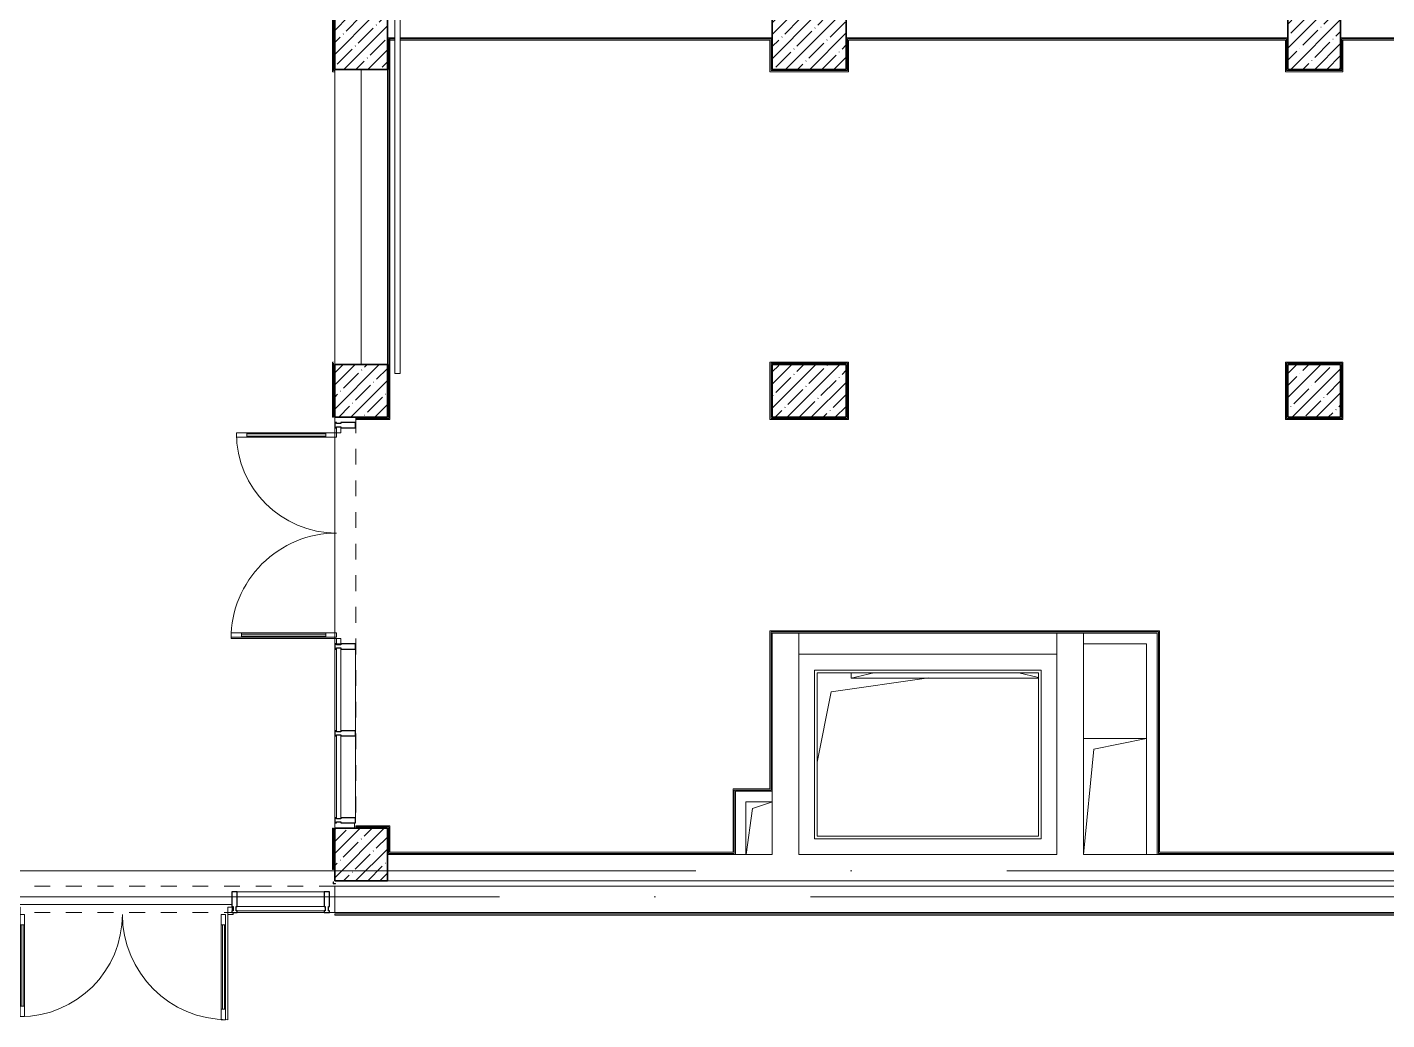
# Model space of a CAD drawing. Header units: millimetres. Extents: x 5993 to 95364, y 94667 to 143522.
# Drawn here: x 42368 to 43418, y 114767 to 115534 of the extents above; entities that cross this region are included whole.
import ezdxf

# ---------------------------------------------------------------- set-up
doc = ezdxf.new("R2010")
doc.units = ezdxf.units.MM
doc.linetypes.add('50_200_ШТРИХ_1Т_ш5_п1_п1_', pattern=[1400, 1000, -200, 0, -200])
doc.linetypes.add('Штрих короткий', pattern=[300, 150, -150])
for name, color, linetype, lineweight in [('0-2', 7, 'Continuous', 9), ('S-GRID-____-OTLN-1', 7, '50_200_ШТРИХ_1Т_ш5_п1_п1_', 9), ('Двери', 7, 'Continuous', 9), ('Импосты витража', 7, 'Continuous', 9), ('Импосты витража-1', 7, 'Continuous', 25), ('Несущие колонны', 7, 'Continuous', 9), ('Несущие колонны-1', 7, 'Continuous', 35), ('Обобщенные модели', 7, 'Continuous', 9), ('Общие ребра', 7, 'Continuous', 9), ('Ограждение', 7, 'Continuous', 9), ('Остекление-1', 7, 'Continuous', 9), ('Перекрытия', 7, 'Continuous', 9), ('Перемычка-1', 7, 'Штрих короткий', 9), ('Стены', 7, 'Continuous', 9), ('Стены-1', 7, 'Continuous', 13), ('Элементы узлов', 7, 'Continuous', 9)]:
    doc.layers.add(name, color=color, linetype=linetype, lineweight=lineweight)

# ---------------------------------------------------------------- blocks, each defined once
blk = doc.blocks.new('BSC_Колонна _Прямоугольная - 500х500-V110-АИ2_01_План напольных покрытий и плинтусов 1го этажа _Часть 2_')
at = {"layer": 'Несущие колонны'}
h = blk.add_hatch(dxfattribs=at)
h.set_pattern_fill('FP_129', color=256, style=0, pattern_type=2)
h.set_pattern_definition([(45, (-12200, -11600), (-114.0493, 114.0493), []), (45, (-12085.95, -11600), (-114.0493, 114.0493), [201.612, -40.322, 3.353, -36.97])])
h.paths.add_polyline_path([(-250, -250), (250, -250), (250, 250), (-250, 250), (-250, 193)], flags=0)
at = {"layer": 'Несущие колонны-1'}
for p, q in [((250, 250), (-250, 250)), ((-250, 250), (-250, -250)), ((250, -250), (250, 250)), ((-250, -250), (250, -250))]:
    blk.add_line(p, q, dxfattribs=at)
blk = doc.blocks.new('BSC_Колонна _Прямоугольная - 500х500-V112-АИ2_01_План напольных покрытий и плинтусов 1го этажа _Часть 2_')
at = {"layer": 'Несущие колонны'}
h = blk.add_hatch(dxfattribs=at)
h.set_pattern_fill('FP_131', color=256, style=0, pattern_type=2)
h.set_pattern_definition([(45, (-21240, -16000), (-114.0493, 114.0493), []), (45, (-21125.95, -16000), (-114.0493, 114.0493), [201.613, -40.323, 3.353, -36.97])])
h.paths.add_polyline_path([(-250, -250), (250, -250), (250, 250), (-250, 250)], flags=0)
at = {"layer": 'Несущие колонны-1'}
for p, q in [((250, 250), (-250, 250)), ((-250, 250), (-250, -250)), ((250, -250), (250, 250)), ((-250, -250), (250, -250))]:
    blk.add_line(p, q, dxfattribs=at)
blk = doc.blocks.new('BSC_Колонна _Прямоугольная - 500х500-27170132-АИ2_01_План напольных покрытий и плинтусов 1го этажа _Часть 2_')
at = {"layer": 'Несущие колонны'}
h = blk.add_hatch(dxfattribs=at)
h.set_pattern_fill('FP_132', color=256, style=0, pattern_type=2)
h.set_pattern_definition([(45, (-21240, -19300), (-114.04925, 114.04925), []), (45, (-21125.95, -19300), (-114.04925, 114.04925), [201.613, -40.323, 3.353, -36.97])])
h.paths.add_polyline_path([(-250, -250), (250, -250), (250, 250), (-250, 250), (-250, 122)], flags=0)
at = {"layer": 'Несущие колонны-1'}
for p, q in [((250, 250), (-250, 250)), ((-250, 250), (-250, -250)), ((250, -250), (250, 250)), ((-250, -250), (250, -250))]:
    blk.add_line(p, q, dxfattribs=at)
blk = doc.blocks.new('BSC_Колонна _Прямоугольная - 500х500-V113-АИ2_01_План напольных покрытий и плинтусов 1го этажа _Часть 2_')
at = {"layer": 'Несущие колонны'}
h = blk.add_hatch(dxfattribs=at)
h.set_pattern_fill('FP_133', color=256, style=0, pattern_type=2)
h.set_pattern_definition([(45, (-12200, -19300), (-114.0493, 114.0493), []), (45, (-12085.95, -19300), (-114.0493, 114.0493), [201.612, -40.322, 3.353, -36.97])])
h.paths.add_polyline_path([(-250, -250), (250, -250), (250, 250), (-250, 250), (-250, 122)], flags=0)
at = {"layer": 'Несущие колонны-1'}
for p, q in [((250, 250), (-250, 250)), ((-250, 250), (-250, -250)), ((250, -250), (250, 250)), ((-250, -250), (250, -250))]:
    blk.add_line(p, q, dxfattribs=at)
blk = doc.blocks.new('BSC_Колонна _Прямоугольная - 500х700-V118-АИ2_01_План напольных покрытий и плинтусов 1го этажа _Часть 2_')
at = {"layer": 'Несущие колонны'}
h = blk.add_hatch(dxfattribs=at)
h.set_pattern_fill('FP_138', color=256, style=0, pattern_type=2)
h.set_pattern_definition([(315, (-19300, 16450), (114.0493, 114.0493), []), (315, (-19300, 16335.95), (114.0493, 114.0493), [201.612, -40.322, 3.353, -36.97])])
h.paths.add_polyline_path([(-250, 350), (-250, -350), (250, -350), (250, 350), (122, 350)], flags=0)
at = {"layer": 'Несущие колонны-1'}
for p, q in [((250, 350), (-250, 350)), ((-250, 350), (-250, -350)), ((250, -350), (250, 350)), ((-250, -350), (250, -350))]:
    blk.add_line(p, q, dxfattribs=at)
blk = doc.blocks.new('BSC_Колонна _Прямоугольная - 500х700-V138-АИ2_01_План напольных покрытий и плинтусов 1го этажа _Часть 2_')
at = {"layer": 'Несущие колонны'}
h = blk.add_hatch(dxfattribs=at)
h.set_pattern_fill('FP_160', color=256, style=0, pattern_type=2)
h.set_pattern_definition([(315, (-16000, 16450), (114.0493, 114.0493), []), (315, (-16000, 16335.95), (114.0493, 114.0493), [201.612, -40.322, 3.353, -36.97])])
h.paths.add_polyline_path([(-250, 350), (-250, -350), (250, -350), (250, 350)], flags=0)
at = {"layer": 'Несущие колонны-1'}
for p, q in [((250, 350), (-250, 350)), ((-250, 350), (-250, -350)), ((250, -350), (250, 350)), ((-250, -350), (250, -350))]:
    blk.add_line(p, q, dxfattribs=at)
blk = doc.blocks.new('Дверь_Витражная_СКБ_2Ст2 - ДВВ_ДАО_СОШ_Коридор_отсек-35586415-АИ2_01_План напольных покрытий и плинтусов 1го этажа _Часть 2_')
at = {"layer": 'Двери'}
for p, q in [((-985, -1005), (-985, -35)), ((985, -1035), (985, -35))]:
    blk.add_line(p, q, dxfattribs=at)
for centre, radius, start, end in [((-985, -35), 970, 270, 0), ((985, -35), 1000, 180, 270)]:
    blk.add_arc(centre, radius, start, end, dxfattribs=at)
at = {"layer": 'Элементы узлов'}
for p, q in [((-1035, 35), (-985, 35)), ((-985, 35), (-1035, 35)), ((-985, 35), (-985, -35)), ((-985, -35), (-985, 35)), ((1035, 35), (985, 35)), ((985, 35), (985, -35)), ((1035, 35), (985, 35)), ((985, 35), (985, -35)), ((-1035, -35), (-1035, -17)), ((-1035, -17), (-1035, -35)), ((-985, -35), (-1035, -35)), ((-1035, -35), (-985, -35)), ((-945, -35), (-985, -35)), ((-985, -1005), (-985, -35)), ((-945, -35), (-985, -35)), ((-985, -35), (-985, -1005)), ((-945, -1005), (-945, -35)), ((-945, -1005), (-945, -35)), ((923, -35), (963, -35)), ((923, -1035), (923, -35)), ((923, -35), (923, -1035)), ((963, -35), (923, -35)), ((963, -1035), (963, -35)), ((963, -1035), (963, -35)), ((985, -35), (1035, -35)), ((985, -35), (1035, -35)), ((1035, -35), (1035, -17)), ((1035, -35), (1035, -17)), ((-985, -135), (-945, -135)), ((-975, -905), (-975, -135)), ((-955, -905), (-955, -135)), ((963, -135), (923, -135)), ((933, -935), (933, -135)), ((953, -935), (953, -135)), ((-985, -905), (-945, -905)), ((-985, -1005), (-945, -1005)), ((-985, -1005), (-945, -1005)), ((963, -935), (923, -935)), ((963, -1035), (923, -1035)), ((923, -1035), (963, -1035))]:
    blk.add_line(p, q, dxfattribs=at)
blk = doc.blocks.new('PNS_Панель прямоугольная2 - Нр_Стекло - 40мм-26940512-АИ2_01_План напольных покрытий и плинтусов 1го этажа _Часть 2_')
at = {"layer": 'Остекление-1'}
for p, q in [((-412.5, 40), (412.5, 40)), ((-422.5, 0), (422.5, 0)), ((412.5, 0), (-412.5, 0))]:
    blk.add_line(p, q, dxfattribs=at)
blk = doc.blocks.new('Прямоугольный импост - Импост структурный с накладкой - 180мм-26940402-АИ2_01_План напольных покрытий и плинтусов 1го этажа _Часть 2_')
at = {"layer": 'Импосты витража-1'}
for p, q in [((-25, 0), (-25, 17)), ((-25, 17), (25, 17)), ((-15, 0), (-25, 0)), ((-15, -40), (-15, 0)), ((25, 0), (15, 0)), ((15, 0), (15, -40)), ((25, 17), (25, 0)), ((-25, -180), (-25, -40)), ((-25, -40), (-15, -40)), ((15, -40), (25, -40)), ((25, -40), (25, -180)), ((25, -180), (-25, -180))]:
    blk.add_line(p, q, dxfattribs=at)
blk = doc.blocks.new('Прямоугольный импост - Импост структурный с накладкой - 180мм-23818297-АИ2_01_План напольных покрытий и плинтусов 1го этажа _Часть 2_')
at = {"layer": 'Импосты витража'}
for p, q in [((11850, 11247), (11025, 11247)), ((11850, 11050), (11025, 11050))]:
    blk.add_line(p, q, dxfattribs=at)
blk = doc.blocks.new('Прямоугольный импост - Импост структурный с накладкой - 180мм-26940403-АИ2_01_План напольных покрытий и плинтусов 1го этажа _Часть 2_')
at = {"layer": 'Импосты витража-1'}
for p, q in [((-25, 0), (-25, 17)), ((-25, 17), (25, 17)), ((-15, 0), (-25, 0)), ((-15, -40), (-15, 0)), ((25, 0), (15, 0)), ((15, 0), (15, -40)), ((25, 17), (25, 0)), ((-25, -180), (-25, -40)), ((-25, -40), (-15, -40)), ((15, -40), (25, -40)), ((25, -40), (25, -180)), ((25, -180), (-25, -180))]:
    blk.add_line(p, q, dxfattribs=at)
blk = doc.blocks.new('Проем_Дверь_Прямоугольный - 4000х2400h_витражные проемы-26940178-АИ2_01_План напольных покрытий и плинтусов 1го этажа _Часть 2_')
at = {"layer": 'Перемычка-1'}
for p, q in [((2000, 125), (-2000, 125)), ((2000, -125), (-2000, -125))]:
    blk.add_line(p, q, dxfattribs=at)
blk = doc.blocks.new('Дверь_Витражная_СКБ_2Ст2 - Дверь 2400hх1800 в составе витража EIW30-26949269-АИ2_01_План напольных покрытий и плинтусов 1го этажа _Часть 2_')
at = {"layer": 'Двери'}
for p, q in [((-975, -950), (-975, 0)), ((975, -1000), (975, 0))]:
    blk.add_line(p, q, dxfattribs=at)
for centre, radius, start, end in [((-975, 0), 950, 270, 0), ((975, 0), 1000, 180, 270)]:
    blk.add_arc(centre, radius, start, end, dxfattribs=at)
at = {"layer": 'Элементы узлов'}
for p, q in [((-1025, 40), (-975, 40)), ((-975, 40), (-1025, 40)), ((-975, 0), (-1025, 0)), ((-1025, 0), (-975, 0)), ((-975, 40), (-975, 0)), ((-975, 0), (-975, 40)), ((-935, 0), (-975, 0)), ((-975, -950), (-975, 0)), ((-935, 0), (-975, 0)), ((-975, 0), (-975, -950)), ((-935, -950), (-935, 0)), ((-935, -950), (-935, 0)), ((923, 0), (963, 0)), ((923, -1000), (923, 0)), ((923, 0), (923, -1000)), ((963, 0), (923, 0)), ((963, -1000), (963, 0)), ((963, -1000), (963, 0)), ((1025, 40), (975, 40)), ((975, 40), (975, 0)), ((1025, 40), (975, 40)), ((975, 40), (975, 0)), ((975, 0), (1025, 0)), ((975, 0), (1025, 0)), ((-975, -100), (-935, -100)), ((-965, -850), (-965, -100)), ((-945, -850), (-945, -100)), ((963, -100), (923, -100)), ((933, -900), (933, -100)), ((953, -900), (953, -100)), ((-975, -850), (-935, -850)), ((963, -900), (923, -900)), ((-975, -950), (-935, -950)), ((-975, -950), (-935, -950)), ((963, -1000), (923, -1000)), ((923, -1000), (963, -1000))]:
    blk.add_line(p, q, dxfattribs=at)
blk = doc.blocks.new('PNS_Панель прямоугольная2 - Нр_Стекло - 40мм-26949766-АИ2_01_План напольных покрытий и плинтусов 1го этажа _Часть 2_')
at = {"layer": 'Остекление-1'}
for p, q in [((-387.5, 40), (387.5, 40)), ((-397.5, 0), (397.5, 0)), ((387.5, 0), (-387.5, 0))]:
    blk.add_line(p, q, dxfattribs=at)
blk = doc.blocks.new('Прямоугольный импост - Импост структурный с накладкой - 180мм-26944798-АИ2_01_План напольных покрытий и плинтусов 1го этажа _Часть 2_')
at = {"layer": 'Импосты витража-1'}
for p, q in [((-25, 0), (-25, 17)), ((-25, 17), (25, 17)), ((-15, 0), (-25, 0)), ((-15, -40), (-15, 0)), ((25, 0), (15, 0)), ((15, 0), (15, -40)), ((25, 17), (25, 0)), ((-25, -180), (-25, -40)), ((-25, -40), (-15, -40)), ((15, -40), (25, -40)), ((25, -40), (25, -180)), ((25, -180), (-25, -180))]:
    blk.add_line(p, q, dxfattribs=at)
blk = doc.blocks.new('Прямоугольный импост - Импост структурный с накладкой - 180мм-26944773-АИ2_01_План напольных покрытий и плинтусов 1го этажа _Часть 2_')
at = {"layer": 'Импосты витража-1'}
for p, q in [((-25, 0), (-25, 17)), ((-25, 17), (25, 17)), ((-15, 0), (-25, 0)), ((-15, -40), (-15, 0)), ((25, 0), (15, 0)), ((15, 0), (15, -40)), ((25, 17), (25, 0)), ((-25, -180), (-25, -40)), ((-25, -40), (-15, -40)), ((15, -40), (25, -40)), ((25, -40), (25, -180)), ((25, -180), (-25, -180))]:
    blk.add_line(p, q, dxfattribs=at)
blk = doc.blocks.new('Прямоугольный импост - Импост структурный с накладкой - 180мм-22071093-АИ2_01_План напольных покрытий и плинтусов 1го этажа _Часть 2_')
at = {"layer": 'Импосты витража'}
for p, q in [((11950, 12775), (11950, 13550)), ((12147, 12775), (12147, 13550))]:
    blk.add_line(p, q, dxfattribs=at)
blk = doc.blocks.new('Прямоугольный импост - Импост структурный с накладкой - 180мм-26943387-АИ2_01_План напольных покрытий и плинтусов 1го этажа _Часть 2_')
at = {"layer": 'Импосты витража-1'}
for p, q in [((-25, 0), (-25, 17)), ((-25, 17), (25, 17)), ((-15, 0), (-25, 0)), ((-15, -40), (-15, 0)), ((25, 0), (15, 0)), ((15, 0), (15, -40)), ((25, 17), (25, 0)), ((-25, -180), (-25, -40)), ((-25, -40), (-15, -40)), ((15, -40), (25, -40)), ((25, -40), (25, -180)), ((25, -180), (-25, -180))]:
    blk.add_line(p, q, dxfattribs=at)
blk = doc.blocks.new('AR_Отверстие прямоугольное _в плите_ - AR_Отверстие прямоугольное _в плите_-30552514-АИ2_01_План напольных покрытий и плинтусов 1го этажа _Часть 2_')
at = {"layer": 'Обобщенные модели'}
for p, q in [((-917, 617), (9, 750)), ((-1050, -50), (-917, 617))]:
    blk.add_line(p, q, dxfattribs=at)
blk = doc.blocks.new('AR_Отверстие прямоугольное _в плите_ - AR_Отверстие прямоугольное _в плите_-V244-АИ2_01_План напольных покрытий и плинтусов 1го этажа _Часть 2_')
at = {"layer": 'Обобщенные модели'}
for p, q in [((300, 550), (-300, 550)), ((-200, 450), (300, 550)), ((-300, -550), (-200, 450))]:
    blk.add_line(p, q, dxfattribs=at)
blk = doc.blocks.new('AR_Отверстие прямоугольное _в плите_ - AR_Отверстие прямоугольное _в плите_-V252-АИ2_01_План напольных покрытий и плинтусов 1го этажа _Часть 2_')
at = {"layer": 'Обобщенные модели'}
for p, q in [((-125, -250), (-63, 188)), ((-63, 188), (125, 250))]:
    blk.add_line(p, q, dxfattribs=at)
blk = doc.blocks.new('Ограждение_СКБ_Подвал1 - 145_Ограждение_СКБ_Актовый-27248847-АИ2_01_План напольных покрытий и плинтусов 1го этажа _Часть 2_')
at = {"layer": 'Ограждение'}
for p, q in [((-200, 25), (12160, 25)), ((-200, -25), (-200, 25)), ((12160, 25), (12160, -25)), ((12160, -25), (-200, -25))]:
    blk.add_line(p, q, dxfattribs=at)
blk = doc.blocks.new('Проем_Дверь_Прямоугольный - 3900х2800h_витражные проемы-35290576-АИ2_01_План напольных покрытий и плинтусов 1го этажа _Часть 2_')
at = {"layer": 'Перемычка-1'}
for p, q in [((1950, 100), (-1950, 100)), ((1950, -100), (-1950, -100))]:
    blk.add_line(p, q, dxfattribs=at)
blk = doc.blocks.new('AR_Отверстие прямоугольное _в стене_ - AR_Отверстие прямоугольное _в стене__ОВ-37077768-АИ2_01_План напольных покрытий и плинтусов 1го этажа _Часть 2_')
at = {"layer": 'Элементы узлов'}
for p, q in [((-875, 300), (900, 300)), ((900, 300), (-875, 300)), ((-875, 294), (-688, 250)), ((900, 300), (688, 250)), ((900, 300), (900, 250)), ((900, 250), (900, 300))]:
    blk.add_line(p, q, dxfattribs=at)

msp = doc.modelspace()

# ---------------------------------------------------------------- hatches: boundary and pattern name
at = {"layer": 'Несущие колонны'}
h = msp.add_hatch(dxfattribs=at)
h.set_pattern_fill('FP_2', color=256, scale=0.081395, style=0, pattern_type=2)
h.set_pattern_definition([(45, (41632.67, 113950.373), (-9.2831, 9.2831), []), (45, (41641.954, 113950.373), (-9.2831, 9.2831), [16.41031, -3.28203, 0.27292, -3.00919])])
h.paths.add_polyline_path([(42646, 115232.4), (42646, 115273), (42605.3, 115273), (42605.3, 115232.4)], flags=0)

# ---------------------------------------------------------------- linework, layer by layer
at = {"layer": 'S-GRID-____-OTLN-1', "color": 251, "ltscale": 0.6, "true_color": 0x636466}
for p, q in [((41444, 114882.1), (43766.5, 114882.1)), ((50293.3, 114861.8), (41444, 114861.8))]:
    msp.add_line(p, q, dxfattribs=at)
at = {"layer": 'Несущие колонны-1'}
for p, q in [((42646, 115273), (42605.3, 115273)), ((42605.3, 115273), (42605.3, 115232.4)), ((42646, 115232.4), (42646, 115273)), ((42605.3, 115232.4), (42646, 115232.4))]:
    msp.add_line(p, q, dxfattribs=at)
at = {"layer": 'Обобщенные модели'}
for p, q in [((42604.4, 114873.6), (42604.2, 114873.6)), ((42604.2, 114873.6), (42604.2, 114871.9)), ((42604.2, 114871.9), (42605.8, 114871.9)), ((42604.4, 114872.1), (42604.4, 114873.6)), ((42605.8, 114872.1), (42604.4, 114872.1)), ((42605.8, 114871.9), (42605.8, 114872.1))]:
    msp.add_line(p, q, dxfattribs=at)
at = {"layer": 'Общие ребра'}
for p, q in [((42975.7, 115037), (42975.7, 114908.8)), ((42975.7, 115037), (42977.7, 115037)), ((43148.7, 115037), (42977.7, 115037)), ((43148.7, 115037), (43150.7, 115037)), ((43150.7, 114906.8), (43150.7, 115037)), ((42975.7, 114906.8), (42975.7, 114908.8)), ((42975.7, 114906.8), (43148.7, 114906.8)), ((43150.7, 114906.8), (43148.7, 114906.8))]:
    msp.add_line(p, q, dxfattribs=at)
at = {"layer": 'Перекрытия'}
for p, q in [((42605.3, 115228.3), (42605.3, 115232.4)), ((42605.3, 115232.4), (42605.3, 115228.3)), ((42605.3, 115057.4), (42605.3, 115224.2)), ((42605.3, 115224.2), (42605.3, 115057.4)), ((42606.7, 115057.4), (42610, 115057.4)), ((42605.3, 114914.9), (42605.3, 114919)), ((42620.5, 114919), (42620.5, 114914.9)), ((42526, 114856.1), (42359.1, 114856.1)), ((42526, 114851.2), (42526, 114854.4)), ((42605.3, 114849.8), (42601.3, 114849.8))]:
    msp.add_line(p, q, dxfattribs=at)
at = {"layer": 'Стены'}
for p, q in [((42603.5, 115499.1), (42603.5, 115584.6)), ((42604.4, 115585.4), (42604.4, 115500)), ((42647, 115524.4), (42651.7, 115524.4)), ((42647, 115231.4), (42647, 115524.4)), ((42647.9, 115524.4), (42647.9, 115230.5)), ((42651.7, 115523.5), (42647.9, 115523.5)), ((42655.8, 115524.4), (42942.2, 115524.4)), ((42941.3, 115523.5), (42655.8, 115523.5)), ((42941.3, 115499.1), (42941.3, 115523.5)), ((42942.2, 115524.4), (42942.2, 115500)), ((43001.1, 115524.4), (43340.2, 115524.4)), ((43001.1, 115500), (43001.1, 115524.4)), ((43339.3, 115523.5), (43002, 115523.5)), ((43002, 115523.5), (43002, 115499.1)), ((43339.3, 115499.1), (43339.3, 115523.5)), ((43340.2, 115524.4), (43340.2, 115500)), ((43382.8, 115524.4), (43674.1, 115524.4)), ((43382.8, 115500), (43382.8, 115524.4)), ((43674.1, 115523.5), (43383.7, 115523.5)), ((43383.7, 115523.5), (43383.7, 115499.1)), ((42605.3, 115499.1), (42603.5, 115499.1)), ((42604.4, 115500), (42605.3, 115500)), ((43002, 115499.1), (42941.3, 115499.1)), ((42942.2, 115500), (43001.1, 115500)), ((43383.7, 115499.1), (43339.3, 115499.1)), ((43340.2, 115500), (43382.8, 115500)), ((42603.5, 115232.4), (42603.5, 115274.9)), ((42604.4, 115274.9), (42603.5, 115274.9)), ((42604.4, 115274), (42604.4, 115232.4)), ((42941.3, 115274.9), (43002, 115274.9)), ((42941.3, 115230.5), (42941.3, 115274.9)), ((43001.1, 115274), (42942.2, 115274)), ((42942.2, 115274), (42942.2, 115231.4)), ((43001.1, 115231.4), (43001.1, 115274)), ((43002, 115274.9), (43002, 115230.5)), ((43339.3, 115274.9), (43383.7, 115274.9)), ((43339.3, 115230.5), (43339.3, 115274.9)), ((43382.8, 115274), (43340.2, 115274)), ((43340.2, 115274), (43340.2, 115231.4)), ((43382.8, 115231.4), (43382.8, 115274)), ((43383.7, 115274.9), (43383.7, 115230.5)), ((42603.5, 115232.4), (42604.4, 115232.4)), ((42621.6, 115231.4), (42647, 115231.4)), ((42621.6, 115231.4), (42621.6, 115230.5)), ((42647.9, 115230.5), (42621.6, 115230.5)), ((43002, 115230.5), (42941.3, 115230.5)), ((42942.2, 115231.4), (43001.1, 115231.4)), ((43383.7, 115230.5), (43339.3, 115230.5)), ((43340.2, 115231.4), (43382.8, 115231.4)), ((42941.3, 115067.4), (43242.1, 115067.4)), ((42941.3, 114945.3), (42941.3, 115067.4)), ((43241.2, 115066.5), (42942.2, 115066.5)), ((42942.2, 115066.5), (42942.2, 114944.4)), ((43241.2, 114895.5), (43241.2, 115066.5)), ((43242.1, 115067.4), (43242.1, 114896.4)), ((42912.8, 114896.4), (42912.8, 114945.3)), ((42912.8, 114945.3), (42941.3, 114945.3)), ((42913.7, 114944.4), (42913.7, 114895.5)), ((42942.2, 114944.4), (42913.7, 114944.4)), ((42603.5, 114883), (42603.5, 114914.9)), ((42603.5, 114914.9), (42604.4, 114914.9)), ((42604.4, 114914.9), (42604.4, 114883)), ((42621.6, 114916.8), (42647.9, 114916.8)), ((42621.6, 114916.8), (42621.6, 114915.9)), ((42647, 114915.9), (42621.6, 114915.9)), ((42647, 114895.5), (42647, 114915.9)), ((42647.9, 114916.8), (42647.9, 114896.4)), ((42913.7, 114895.5), (42647, 114895.5)), ((42647.9, 114896.4), (42912.8, 114896.4)), ((43426.5, 114895.5), (43241.2, 114895.5)), ((43242.1, 114896.4), (43425.6, 114896.4)), ((42603.5, 114883), (42604.4, 114883)), ((42605.3, 114848.8), (43496.6, 114848.8)), ((42605.3, 114847.8), (42605.3, 114848.8)), ((43496.6, 114847.8), (42605.3, 114847.8))]:
    msp.add_line(p, q, dxfattribs=at)
at = {"layer": 'Стены-1'}
for p, q in [((42646, 115525.4), (42651.7, 115525.4)), ((42655.8, 115525.4), (42943.1, 115525.4)), ((43000.1, 115525.4), (43341.2, 115525.4)), ((43381.9, 115525.4), (43674.1, 115525.4)), ((42605.3, 115501), (42605.3, 115273)), ((42625.7, 115501), (42625.7, 115273)), ((42625.7, 115273), (42625.7, 115501)), ((42646, 115273), (42646, 115501)), ((42605.3, 115273), (42625.7, 115273)), ((42625.7, 115273), (42646, 115273)), ((42943.1, 115065.5), (42943.1, 114894.6)), ((42963.5, 115065.5), (42943.1, 115065.5)), ((43162.9, 115065.5), (42963.5, 115065.5)), ((42963.5, 115065.5), (42963.5, 115049.2)), ((42963.5, 114894.6), (42963.5, 115065.5)), ((43162.9, 115049.2), (43162.9, 115065.5)), ((43162.9, 115065.5), (43162.9, 114894.6)), ((43183.3, 115065.5), (43162.9, 115065.5)), ((43183.3, 114894.6), (43183.3, 115065.5)), ((43240.2, 115065.5), (43183.3, 115065.5)), ((43183.3, 115065.5), (43183.3, 115057.4)), ((43183.3, 115057.4), (43232.1, 115057.4)), ((43232.1, 115057.4), (43232.1, 114894.6)), ((43240.2, 115057.4), (43240.2, 115065.5)), ((43240.2, 114894.6), (43240.2, 115057.4)), ((42963.5, 115049.2), (43162.9, 115049.2)), ((42975.7, 115049.2), (42963.5, 115049.2)), ((42963.5, 115049.2), (42963.5, 114908.8)), ((42977.7, 115049.2), (42975.7, 115049.2)), ((43148.7, 115049.2), (42977.7, 115049.2)), ((43150.7, 115049.2), (43148.7, 115049.2)), ((43162.9, 115049.2), (43150.7, 115049.2)), ((43162.9, 114894.6), (43162.9, 115049.2)), ((42977.7, 114908.8), (42977.7, 115035)), ((42977.7, 115035), (43148.7, 115035)), ((43148.7, 115035), (43148.7, 114908.8)), ((42922.8, 114943.4), (42914.6, 114943.4)), ((42914.6, 114943.4), (42914.6, 114894.6)), ((42943.1, 114943.4), (42922.8, 114943.4)), ((42943.1, 114935.3), (42943.1, 114943.4)), ((42922.8, 114894.6), (42922.8, 114935.3)), ((42922.8, 114935.3), (42943.1, 114935.3)), ((42963.5, 114908.8), (42963.5, 114906.8)), ((43148.7, 114908.8), (42977.7, 114908.8)), ((42963.5, 114906.8), (42963.5, 114894.6)), ((42943.1, 114894.6), (42646, 114894.6)), ((42914.6, 114894.6), (42922.8, 114894.6)), ((42963.5, 114894.6), (43148.7, 114894.6)), ((43162.9, 114894.6), (42963.5, 114894.6)), ((43148.7, 114894.6), (43150.7, 114894.6)), ((43150.7, 114894.6), (43162.9, 114894.6)), ((43496.6, 114894.6), (43183.3, 114894.6)), ((43232.1, 114894.6), (43240.2, 114894.6)), ((43496.6, 114870.1), (42605.3, 114870.1)), ((42605.3, 114870.1), (42605.3, 114849.8)), ((42646, 114874.2), (43496.6, 114874.2)), ((42605.3, 114849.8), (43496.6, 114849.8))]:
    msp.add_line(p, q, dxfattribs=at)

# ---------------------------------------------------------------- block references
at = {"layer": '0-2', "xscale": 0.08139549610658335, "yscale": 0.08139549610658335, "zscale": 0.08139549610658335}
for name, p, rotation in [('Ограждение_СКБ_Подвал1 - 145_Ограждение_СКБ_Актовый-27248847-АИ2_01_План напольных покрытий и плинтусов 1го этажа _Часть 2_', (42653.8, 116255.9), 269.9999999999989), ('BSC_Колонна _Прямоугольная - 500х700-V118-АИ2_01_План напольных покрытий и плинтусов 1го этажа _Часть 2_', (42971.6, 115521.3), 89.9999999999999), ('BSC_Колонна _Прямоугольная - 500х700-V138-АИ2_01_План напольных покрытий и плинтусов 1го этажа _Часть 2_', (42971.6, 115252.7), 89.9999999999999), ('Дверь_Витражная_СКБ_2Ст2 - Дверь 2400hх1800 в составе витража EIW30-26949269-АИ2_01_План напольных покрытий и плинтусов 1го этажа _Часть 2_', (42606.7, 115140.8), 269.9999999999994), ('Проем_Дверь_Прямоугольный - 3900х2800h_витражные проемы-35290576-АИ2_01_План напольных покрытий и плинтусов 1го этажа _Часть 2_', (42613.5, 115073.6), 89.99999999999993), ('PNS_Панель прямоугольная2 - Нр_Стекло - 40мм-26949766-АИ2_01_План напольных покрытий и плинтусов 1го этажа _Часть 2_', (42606.7, 115021.7), 269.9999999999994), ('AR_Отверстие прямоугольное _в стене_ - AR_Отверстие прямоугольное _в стене__ОВ-37077768-АИ2_01_План напольных покрытий и плинтусов 1го этажа _Часть 2_', (43077.4, 115055.3), 180), ('PNS_Панель прямоугольная2 - Нр_Стекло - 40мм-26949766-АИ2_01_План напольных покрытий и плинтусов 1го этажа _Часть 2_', (42606.7, 114954.6), 269.9999999999994)]:
    msp.add_blockref(name, p, dxfattribs=dict(at, rotation=rotation))
for name, p in [('BSC_Колонна _Прямоугольная - 500х500-V113-АИ2_01_План напольных покрытий и плинтусов 1го этажа _Часть 2_', (42625.7, 115521.3)), ('BSC_Колонна _Прямоугольная - 500х500-27170132-АИ2_01_План напольных покрытий и плинтусов 1го этажа _Часть 2_', (43361.5, 115521.3)), ('BSC_Колонна _Прямоугольная - 500х500-V112-АИ2_01_План напольных покрытий и плинтусов 1го этажа _Часть 2_', (43361.5, 115252.7)), ('Прямоугольный импост - Импост структурный с накладкой - 180мм-22071093-АИ2_01_План напольных покрытий и плинтусов 1го этажа _Часть 2_', (41632.7, 113950.4)), ('AR_Отверстие прямоугольное _в плите_ - AR_Отверстие прямоугольное _в плите_-30552514-АИ2_01_План напольных покрытий и плинтусов 1го этажа _Часть 2_', (43063.2, 114969.9)), ('Прямоугольный импост - Импост структурный с накладкой - 180мм-22071093-АИ2_01_План напольных покрытий и плинтусов 1го этажа _Часть 2_', (41632.7, 113883.2)), ('AR_Отверстие прямоугольное _в плите_ - AR_Отверстие прямоугольное _в плите_-V244-АИ2_01_План напольных покрытий и плинтусов 1го этажа _Часть 2_', (43207.7, 114939.3)), ('AR_Отверстие прямоугольное _в плите_ - AR_Отверстие прямоугольное _в плите_-V252-АИ2_01_План напольных покрытий и плинтусов 1го этажа _Часть 2_', (42933, 114914.9)), ('BSC_Колонна _Прямоугольная - 500х500-V110-АИ2_01_План напольных покрытий и плинтусов 1го этажа _Часть 2_', (42625.7, 114894.6)), ('Проем_Дверь_Прямоугольный - 4000х2400h_витражные проемы-26940178-АИ2_01_План напольных покрытий и плинтусов 1го этажа _Часть 2_', (42442.6, 114860)), ('Прямоугольный импост - Импост структурный с накладкой - 180мм-23818297-АИ2_01_План напольных покрытий и плинтусов 1го этажа _Часть 2_', (41632.7, 113950.4)), ('Дверь_Витражная_СКБ_2Ст2 - ДВВ_ДАО_СОШ_Коридор_отсек-35586415-АИ2_01_План напольных покрытий и плинтусов 1го этажа _Часть 2_', (42442.6, 114851.2)), ('PNS_Панель прямоугольная2 - Нр_Стекло - 40мм-26940512-АИ2_01_План напольных покрытий и плинтусов 1го этажа _Часть 2_', (42563.6, 114851.2))]:
    msp.add_blockref(name, p, dxfattribs=at)
at = {"layer": '0-2', "extrusion": (0, 0, -1), "xscale": 0.08139549610658335, "yscale": 0.08139549610658335, "zscale": 0.08139549610658335}
for name, p, rotation in [('Прямоугольный импост - Импост структурный с накладкой - 180мм-26944773-АИ2_01_План напольных покрытий и плинтусов 1го этажа _Часть 2_', (-42606.7, 115226.2), 270.0000000000007), ('Прямоугольный импост - Импост структурный с накладкой - 180мм-26944798-АИ2_01_План напольных покрытий и плинтусов 1го этажа _Часть 2_', (-42606.7, 115055.3), 270.0000000000007), ('Прямоугольный импост - Импост структурный с накладкой - 180мм-26943387-АИ2_01_План напольных покрытий и плинтусов 1го этажа _Часть 2_', (-42606.7, 114988.2), 270.0000000000007), ('Прямоугольный импост - Импост структурный с накладкой - 180мм-26943387-АИ2_01_План напольных покрытий и плинтусов 1го этажа _Часть 2_', (-42606.7, 114921), 270.0000000000007), ('Прямоугольный импост - Импост структурный с накладкой - 180мм-26940402-АИ2_01_План напольных покрытий и плинтусов 1го этажа _Часть 2_', (-42528, 114851.2), 180), ('Прямоугольный импост - Импост структурный с накладкой - 180мм-26940403-АИ2_01_План напольных покрытий и плинтусов 1го этажа _Часть 2_', (-42599.2, 114851.2), 180)]:
    msp.add_blockref(name, p, dxfattribs=dict(at, rotation=rotation))

doc.saveas('drawing.dxf')
